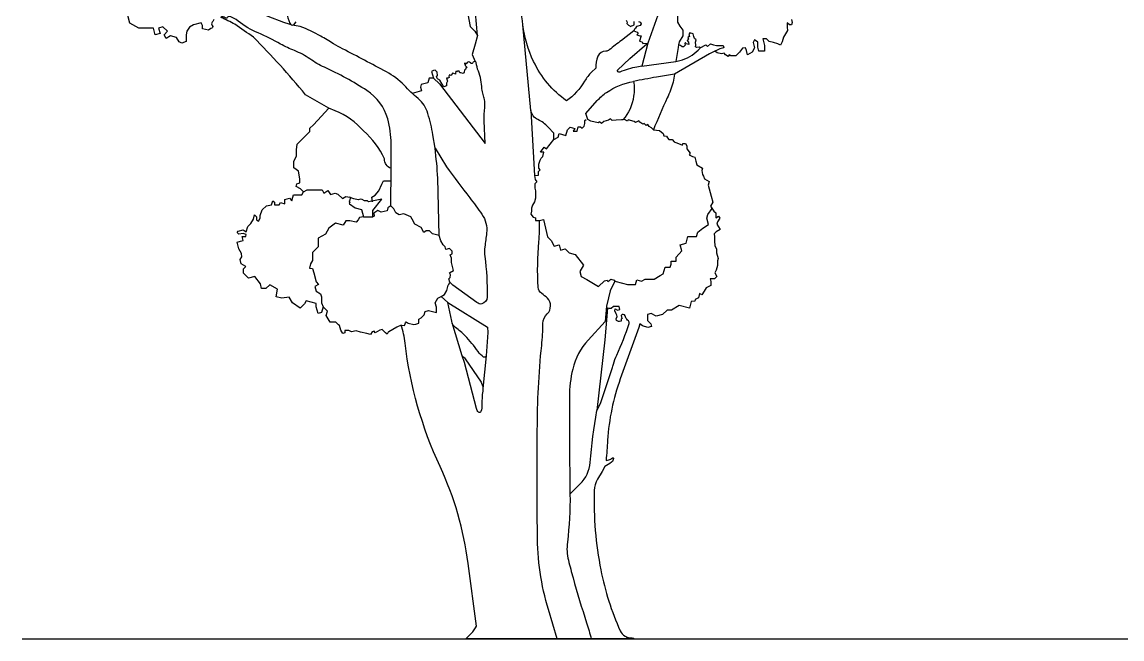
# Model space of a CAD drawing. Header units: millimetres. Extents: x -2870 to 30022, y 51 to 16914.
# Drawn here: x -2870 to 3973, y 8908 to 12745 of the extents above; entities that cross this region are included whole.
import ezdxf

# ---------------------------------------------------------------- set-up
doc = ezdxf.new("R2010")
doc.units = ezdxf.units.MM

# ---------------------------------------------------------------- blocks, each defined once
blk = doc.blocks.new('bonsai el_dwgmodels.com')
at = {"color": 0}
for points in [[(-503.1, 80.8), (-554.1, 469.5, 0.076286), (-729.1, 1072.1, -0.079857), (-946.5, 1840.8, 0.049045), (-970.7, 1952.3), (-998.6, 1939.7), (-1047.8, 1911.4, 0.260658), (-1057.3, 1895.4), (-1069.4, 1904.6), (-1089.5, 1924.7), (-1104, 1920.8), (-1118.9, 1912.2), (-1133.1, 1904), (-1138.8, 1913.7), (-1152.1, 1910.2), (-1162.1, 1892.9), (-1185, 1899), (-1223.6, 1909.3), (-1251.9, 1916.9), (-1279.1, 1909.6), (-1296.1, 1919.5), (-1321.6, 1919.5), (-1321.6, 1903.4), (-1334.6, 1900), (-1346.4, 1920.5), (-1354.1, 1949.4), (-1360, 1954.8), (-1377.9, 1971), (-1413.7, 1971), (-1437.4, 2011.9), (-1430.1, 2039), (-1456.9, 2065.8), (-1466.3, 2030.1), (-1487.9, 2024.3), (-1499.3, 2066.8), (-1499.3, 2085.6), (-1562.4, 2102.5), (-1572.2, 2085.4), (-1599.3, 2058.4), (-1646.9, 2091.2), (-1667, 2125.8), (-1714.4, 2119.3), (-1748.9, 2128.5), (-1740.4, 2175.9), (-1788.6, 2203.7), (-1812.8, 2179.5), (-1839, 2179.5), (-1847, 2209.4), (-1881.8, 2253.9), (-1920, 2243.7), (-1951.1, 2274.8), (-1952.4, 2301.3), (-1936.6, 2317.1), (-1965.5, 2333.8), (-1972.7, 2360.7), (-1962.9, 2377.7), (-1963.3, 2397.2), (-1980.4, 2426.8), (-1991.5, 2468.2), (-1971.3, 2473.6), (-1954, 2478.3), (-1960.5, 2502.7), (-1938.1, 2502.7), (-1934.4, 2516.7), (-1954.2, 2522.6), (-1980.5, 2517.4), (-1992.2, 2529.1), (-1985.8, 2535.5), (-1954.2, 2543.9), (-1935.3, 2533), (-1925, 2565.2), (-1905.8, 2584.4), (-1890.5, 2610.8), (-1882.5, 2637.5), (-1871.7, 2626.6), (-1871.7, 2607), (-1858.5, 2599.4), (-1848.2, 2617.3), (-1848.2, 2634), (-1835.6, 2669.2), (-1808.8, 2694.5), (-1776.8, 2701.1), (-1770.4, 2724.9), (-1758.1, 2717.8), (-1758.1, 2700.1), (-1729.7, 2700.1), (-1721.3, 2714.7), (-1694.4, 2707.5), (-1694.4, 2734), (-1666.4, 2741.5), (-1650.9, 2726.1), (-1644.9, 2748.6), (-1641.1, 2762.9), (-1617.6, 2762.9), (-1589.3, 2762.9), (-1579.3, 2780.2), (-1597.9, 2798.8), (-1624.6, 2814.2), (-1620, 2831.5), (-1600.9, 2836.6), (-1600.9, 2861.1), (-1610.5, 2909), (-1639, 2929.8), (-1639, 2969.5), (-1622.8, 3004.5), (-1622.8, 3043.3), (-1617.2, 3078.4), (-1574.7, 3120.9), (-1538.2, 3157.3), (-1538.2, 3177), (-1517, 3198.2), (-1491.2, 3224), (-1421.4, 3302), (-1565.9, 3385.3, 0.022584), (-1890.4, 3743.6, -0.016795), (-2005.1, 3823.8, -0.001254), (-2091.8, 3865.8, 0.670184)], [(-2136.4, 3853.1, -0.093706), (-2146.2, 3836.2, 0.37097), (-2146.2, 3816, -0.66135), (-2155.8, 3796.5), (-2170.1, 3785.6), (-2206, 3795.2), (-2206, 3815.3), (-2216, 3832.2), (-2262.6, 3819.7), (-2288.7, 3804.7), (-2303.3, 3780.3), (-2309.2, 3758.3), (-2309.2, 3717.1), (-2335.3, 3706.6), (-2352.4, 3713.7), (-2367.8, 3740.5), (-2405.9, 3750.7), (-2433.2, 3734.9), (-2446.3, 3757.5), (-2424.2, 3779.6), (-2454.1, 3807.5), (-2480.5, 3799.7), (-2470.4, 3765.6), (-2500.7, 3757.5), (-2511.8, 3798.9), (-2553.8, 3798.9), (-2602.7, 3798.9), (-2659.5, 3831), (-2671.8, 3877.1)], [(-1699.6, 3964.9, 0.056146), (-1663.3, 3829.8, 0.433185), (-1638.2, 3819.8), (-1624.9, 3838.2)], [(1456.6, 3852.9), (1461.8, 3833.4), (1457.9, 3818.8), (1443.5, 3818.8), (1430, 3832.3), (1430, 3804.6), (1431.6, 3783.9), (1407.8, 3742.7), (1399.9, 3713.2), (1388.2, 3693), (1372.1, 3702.3), (1345.6, 3709.4), (1318.8, 3716.5), (1302.3, 3733.1), (1278, 3733.1), (1289.3, 3690.9), (1289.3, 3655.1), (1254.4, 3655.1), (1247.8, 3680), (1247.8, 3711.1), (1227.5, 3725.6), (1218.2, 3709.5), (1227.2, 3676), (1212.3, 3650.2), (1183.2, 3633.4), (1176, 3660.2), (1171.8, 3675.9), (1152.4, 3675.2), (1133.3, 3649.5), (1110.1, 3626.8), (1079.7, 3626.8), (1068.7, 3633.1), (1062.6, 3622.5), (1045.4, 3632.5), (1038.9, 3643.6), (1021.7, 3639), (995, 3646.2), (979, 3655.4), (947, 3639.4), (729.6, 3512.8), (720.6, 3464.1, -0.03602), (683.5, 3365, 0.01006), (597.5, 3167.4), (635.1, 3161.7), (657.7, 3144.3), (661.9, 3128.7), (680.3, 3127.2), (686.6, 3116.3), (692.9, 3107.4), (715.5, 3107.4), (726.7, 3092.6), (731.3, 3090), (743.9, 3086.6), (779, 3071.8), (781.7, 3080.8), (797.1, 3081.7), (806, 3066.4), (806, 3048.7), (826.2, 3021.6), (820.4, 3012.2), (841.7, 2999.9), (855.8, 2996.1), (862.5, 2971.4), (868.4, 2949.1), (902.9, 2929.2), (898.9, 2914.4), (904.3, 2889.6), (910.5, 2878.9), (915.2, 2862), (944, 2845.3), (938, 2822.8), (957.1, 2753.9), (967.2, 2717.6), (952.9, 2692.9), (973.5, 2661.7), (985.7, 2649.5), (985.7, 2619.7), (1002.6, 2629.5), (1010.1, 2616.5), (997.2, 2594), (993.5, 2580.3), (1012.8, 2546.8), (988.5, 2532.8), (976.6, 2520.9), (977.4, 2501.7), (978.5, 2475.9), (979.8, 2445.5), (990.8, 2426.3), (990.8, 2400.9), (999.9, 2366.9), (996.2, 2352.9), (996.2, 2323.6), (988.5, 2294.8), (979.6, 2278.1), (992.7, 2255.4), (978, 2240.7), (950.2, 2240.7), (955, 2222.6), (955, 2197.8), (925.2, 2184.2), (912.9, 2162.8), (900.1, 2140.6), (885.5, 2149), (878.2, 2121.5), (858.6, 2112.5), (856.4, 2102.1), (833.5, 2098.2), (822.4, 2056.8), (758.2, 2074), (758.2, 2074), (709.8, 2046.1), (682.9, 2046.1), (654.5, 2017.6), (615.9, 2007.3), (585, 2025.1), (560.7, 2018.9), (561, 2006.1), (561.6, 1980.6), (582.7, 1959.5), (586.8, 1944.3), (564.1, 1938.3), (529.4, 1947.6), (513.1, 1959.6), (507, 1937.2), (392.1, 1618.2, 0.071082), (313.1, 1235.9, -0.006465), (303.7, 1110.1), (320.7, 1114.1, 0.135293), (343, 1126.4, -0.686387), (349.6, 1123.3, -0.205062), (337.9, 1100.1, -0.058947), (294.9, 1072), (278.6, 1042.3), (249.9, 993.2, 0.12598), (229.7, 923, 0.055683), (270.7, 429.2, 0.057646), (391.8, 50.2, 0.318296), (464.5, 7.5), (477.2, 3.5), (429.4, 3.5), (153, 0), (-569.5, 0), (-535, 35.2, 0.08301), (-503.1, 80.8, -0.264207)], [(504.3, 3839.5), (517.2, 3836), (522.6, 3826.6), (516.3, 3815.6), (501.2, 3811.6), (492.4, 3809.2), (486.3, 3798.6), (479.7, 3792.1), (477.2, 3782.5), (399.4, 3723.3, 0.00737), (322.9, 3663.4, -0.167724), (301.4, 3655.6, 0.28946), (252.9, 3623.9, 0.122954), (239.2, 3550.4), (213.6, 3525.6, 0.068575), (170.1, 3469.8, -0.10731), (57.8, 3346.8, -0.126605), (-147.2, 3592.3, -0.078749), (-214.3, 3820, -0.038115), (-225.1, 4020.7, -0.020446)], [(489.3, 4378.4), (544.6, 4312), (641.8, 4183.8), (709.3, 4098.5), (680.2, 4017.2, -0.01285), (649.2, 3936.8, 0.020516), (564, 3706.2, 3.140055)], [(-1654.7, 3820.1), (-1668.5, 3823.2), (-1700.8, 3834.6), (-1798.2, 3870.9, -0.124721), (-1940.6, 3969.4, -0.552727), (-1931.9, 3998.5, 0.130274), (-1872.4, 4033.2, 0.372518), (-1871.6, 4044.8, -0.332634), (-1871.6, 4070.5), (-1873.8, 4113.4), (-1874.3, 4123.2), (-1861.4, 4123.2), (-1844.6, 4140), (-1829.2, 4144.2), (-1775.7, 4147.3), (-1753.2, 4125.5), (-1746.2, 4099.3), (-1734.2, 4074)], [(-1033.8, 2927.7), (-1033.8, 3079.9, 0.068117), (-1055, 3234.8, 0.182771), (-1184, 3410.5, 0.036606), (-1448.9, 3556.1, -0.046985), (-1538.4, 3607.7, 0.062211), (-1634.1, 3659.1, -0.036113), (-1721.6, 3700.4, 0.026826), (-1860.5, 3769, -0.067352), (-1984.7, 3843.5, 0.08578), (-2035.7, 3871.6, 0.366821), (-2052, 3865.3, -0.533371), (-2066.7, 3863.9, 0.42905), (-2091.8, 3865.8, 2.189442)], [(-760.2, 3052.3), (-773.7, 3134.6, 0.032932), (-805, 3268.7, 0.142577), (-865.5, 3361.4, -0.023531), (-953, 3444, 0.078029), (-1062.6, 3526.9, 0.004059), (-1335.3, 3670.3, -0.019824), (-1391.5, 3702.1, 0.0088), (-1471.7, 3749.9, 0.044829), (-1599.9, 3808.7), (-1648.4, 3818.2)], [(751.2, 3677.8), (737.4, 3590.7), (778.3, 3603, 0.076669), (838, 3631.4, 0.04833), (887.6, 3672.8, 0.826248), (882.4, 3680.4), (867, 3678.8), (858.9, 3683.5), (861.6, 3693.6), (859.5, 3712.9), (863, 3726), (853.7, 3735.2), (850.3, 3747.9), (846.1, 3763.7), (825.1, 3769.3), (819, 3758.6), (821.9, 3747.5), (812.3, 3741.9), (815.5, 3730.1), (808.6, 3723.2), (815.3, 3711.6), (818.9, 3698), (802.4, 3702.5), (797.7, 3710.6), (793.2, 3702.7), (795.9, 3692.6), (785.6, 3682.3), (776.3, 3682.3), (767, 3691.6), (753, 3694.4), (751.2, 3677.8)], [(374.7, 3538.7), (451.2, 3610.1), (556.5, 3700.6), (564, 3706.2), (526.3, 3562), (495.6, 3556.8, 0.056091), (389.2, 3526.3, -0.612584), (374.7, 3538.7, -1.129495)], [(-783.3, 3528.7), (-770.4, 3487.1), (-731.8, 3452.9), (-448.9, 3082), (-454.1, 3221.8, -0.03646), (-451, 3306.6, 0.068002), (-452.3, 3354.5, 0.049459), (-461, 3386.9, -0.078005), (-468.3, 3421.8, 0.077006), (-490.9, 3531.5, -0.045825), (-505.3, 3584.8, 0.533218), (-518.3, 3590.6, 0.112083), (-526.3, 3582.6, -0.55192), (-539.8, 3582.6, 0.638603), (-564.5, 3579.5, -0.732686), (-571.7, 3579.5, 1.279849), (-576.2, 3576.7, -0.221282), (-572.5, 3566.7), (-560, 3554.5), (-568, 3552.4), (-568, 3546.5), (-570.6, 3542), (-576.8, 3538.4), (-580.1, 3526.1), (-585.1, 3517.5), (-599.9, 3521.5), (-606.7, 3521.5), (-609.4, 3531.8), (-621.6, 3531.8), (-625.3, 3528.2), (-630.4, 3531.2), (-633.7, 3519), (-632.9, 3513.6), (-643.3, 3516.4), (-653.3, 3519.1), (-655.6, 3509.1), (-662, 3503.9), (-670.7, 3509), (-674, 3500.9), (-671.7, 3492.4), (-681, 3488.4), (-688.8, 3488.4), (-683.3, 3470.4), (-688.7, 3456), (-688.7, 3440.2), (-706.5, 3434.9), (-715.8, 3450.9), (-730.1, 3476.2), (-744.4, 3484.4), (-750.8, 3495.5), (-746, 3503.8), (-746.7, 3525), (-759.8, 3538.1), (-769.9, 3535.4), (-783.3, 3528.7)], [(729.6, 3512.8), (617.1, 3494.3, 0.008007), (474.2, 3467.6, 7.951915)], [(176.6, 3268.3), (248.6, 3348.5, -0.060029), (306.7, 3399.5, -0.104303), (474.2, 3467.6, 0.091665), (474.2, 3467.6, -0.401058), (474.2, 3467.6, -0.104573), (474.7, 3375.3, -0.152078), (408.5, 3229.2), (366.2, 3226), (342, 3224.2), (331.5, 3234.7), (319.4, 3227.6), (319.4, 3227.6), (288.9, 3219.5), (275.8, 3206.4), (265.2, 3217.1), (253.6, 3210.3), (209.6, 3220.1), (189.6, 3231.7), (176.6, 3268.3)], [(-1034.4, 2693.1), (-1033.8, 2927.7, -0.354463), (-1074.3, 2986.8, 0.101945), (-1205, 3159.6, 0.119326), (-1380.8, 3285.4), (-1421.4, 3302)], [(-164.5, 3287.4), (-140.8, 2882.5), (-116.8, 2885.4), (-116.8, 2907.7), (-107, 2917.5), (-113.8, 2929.3), (-113.8, 2953.2), (-107.2, 2977.7), (-100.7, 2990.6), (-90.9, 3000.5), (-83.8, 3026.8), (-104.3, 3026.8), (-81.1, 3059.2), (-67, 3049.1), (-67, 3049.1), (-21.4, 3107.3), (-21.4, 3146.3), (-57.1, 3184, 0.092579), (-120.4, 3230, -0.240491), (-164.5, 3287.4, -3.1054)], [(-760, 3052.1), (-689.2, 2937.5, 0.008168), (-544.8, 2744.6, -0.012184), (-468.8, 2641.3, -0.185121), (-439.8, 2524.9, -0.000537), (-450.4, 2439.2, 0.062275), (-450.4, 2379.2, -0.033577), (-435.9, 2125.9, -0.347692), (-469.6, 2084.2, -0.251344), (-499.4, 2092.5), (-649.9, 2201.4), (-669.3, 2218.5), (-674.3, 2240.2), (-666.9, 2247.6), (-663.6, 2265.2), (-671, 2278), (-645.7, 2292.6), (-654.1, 2324.1), (-658.9, 2341.8), (-658.9, 2368.5), (-667.1, 2388.5), (-654.2, 2395.9), (-654.2, 2411.5), (-670.6, 2427.9), (-693.2, 2421.8), (-697.8, 2439.1), (-710.6, 2451.8), (-723.8, 2475.6), (-735.6, 2508.7), (-742.7, 2866.4, 0.012278), (-760, 3052.1, -3.74334)], [(0, 0), (-54.7, 182.7, -0.072447), (-124, 652.7, -0.000707), (-124.2, 1299.2, -0.025246), (-97.1, 1826, 0.020994), (-88.9, 1961.5, -0.197348), (-62.2, 2023.3, 0.418947), (-61.8, 2119.5, 0.044665), (-96.9, 2148.5, -0.231822), (-119.1, 2188, -0.036483), (-114.6, 2470, 0.027127), (-109.9, 2602.8, -3.88264)], [(-970.7, 1952.3), (-949.9, 1950.6), (-947.1, 1960.9, -0.131652), (-940.8, 1972), (-927.9, 1964.6), (-892.8, 1955.1), (-879.7, 1958.6), (-860.2, 1963.9), (-860.2, 1990.1), (-846.4, 1998.1), (-827.8, 2016.7), (-822.2, 2037.4), (-800.7, 2043.2), (-751.3, 2030), (-751.3, 2064.4), (-758.7, 2091.7), (-742.8, 2119.2), (-723.1, 2130.6), (-701.3, 2141.6), (-686.7, 2166.9), (-677.7, 2200.3), (-674, 2205.5), (-669.3, 2218.5)], [(358.3, 2226.2), (330, 2166.2), (318.2, 2122.1), (305.3, 2069.6), (297.3, 1974.5), (191.5, 1858.9, 0.127675), (96.2, 1679.2, 0.057726), (75.6, 1504.8, 0.004217), (79.1, 900.5, -0.03453), (62.7, 601.4, 0.091985), (69.4, 489.6, 0.006922), (98.3, 379.4, 0.011006), (182.3, 100.8, -0.016329), (211.3, 0.7, 1.01238)], [(-680.9, 2093.2), (-433.1, 1939.6), (-431.2, 1905.6), (-443.1, 1761.3, -0.566163), (-458.1, 1753.8, -0.101808), (-493.1, 1788.1, 0.046741), (-573.2, 1885.8, 0.043469), (-633.2, 1936.8, -0.214298), (-656.6, 1976.5), (-680.9, 2093.2)], [(268.3, 1463.7), (340.9, 1682.4, 0.010153), (349.3, 1709.6, -0.038041), (370.1, 1765.6, 0.029438), (447.3, 1962.9, 0.308644), (442.7, 1978.5, -0.049042), (432.5, 1988.7, -0.111642), (422.2, 2009.4, 0.721054), (397.8, 2011.3), (399.4, 2001.4), (404.4, 1992.9), (398.1, 1989.3), (397.1, 1985.3), (397.1, 1976.5), (387.7, 1974), (381.5, 1974), (367.8, 1981.9), (365.3, 1991.3), (373.2, 2005), (370.6, 2014.5), (366.4, 2021.9), (357.6, 2041.1), (361, 2054), (374.7, 2046.1), (389.8, 2050.2), (385.1, 2067.7), (349.8, 2067.7), (334.9, 2055.9), (320.6, 2056.4), (312.9, 2056.7), (296.2, 1860.5), (246.8, 1420.5), (268.3, 1463.7)], [(-572.7, 1742.9), (-473.3, 1597.3), (-465.8, 1575.1, -0.126943), (-463.2, 1540.5, 0.053681), (-468.9, 1458.6, -0.085367), (-474.9, 1414.3, -0.549734), (-489.3, 1410.5, -0.172854), (-501.8, 1434.1), (-577.9, 1719.9), (-592.3, 1760.2, -0.71812), (-592.3, 1760.2, -0.079154), (-572.7, 1742.9, 25.516992)], [(79.1, 900.5), (143.1, 964.5, 0.177797), (204.7, 1097.6, -0.024085), (246.8, 1420.5, -1.913141)]]:
    blk.add_lwpolyline(points, format="xyb", dxfattribs=at)
for points in [[(427.9, 3849.4), (434.2, 3836.7), (433, 3827.2), (442.4, 3817.7), (442.4, 3817.7), (457, 3809.3), (462, 3813.2), (469.6, 3815.3), (478.5, 3820.4), (478.5, 3828.7), (478.5, 3840.4)], [(-497.2, 3753.2), (-527.7, 4108.3), (-535.7, 4359.8), (-536.9, 4399.4), (-559.9, 4376.4), (-586.3, 4391.7), (-577.2, 4407.6), (-602.6, 4422.2), (-602.6, 4422.2), (-636.2, 4441.7), (-636.2, 4441.7), (-678.8, 4450)], [(-653.7, 4202.4), (-628.1, 4158.1), (-638.4, 4119.5), (-624.9, 4096), (-624.9, 4096), (-613.5, 4045.9), (-579.8, 4012.2), (-556, 3885.6), (-556, 3885.6), (-541.7, 3809.4), (-513.1, 3780.9), (-497.2, 3753.2), (-511.3, 3700.5), (-511.3, 3700.5), (-528.9, 3634.6), (-528.9, 3634.6), (-510.3, 3591.2)], [(747.9, 3872.8), (747.9, 3836.8), (762.1, 3812.2), (780.9, 3785.6), (780.9, 3752.1), (758.9, 3714), (753, 3694.4)], [(-164.5, 3287.4), (-214.3, 3820)], [(477.2, 3782.5), (497.7, 3774.2), (502.7, 3765.5), (494.1, 3756.9), (514, 3751.5), (514, 3751.5), (521.2, 3752.3), (511.9, 3717.7), (528.7, 3713.2), (531.3, 3703.6), (564, 3706.2)], [(889, 3676.1), (923.3, 3695.9), (935, 3684.2), (952.1, 3701.4), (972.4, 3696), (990.7, 3691.1), (1031.4, 3691.1), (1035.5, 3676.1), (1011.8, 3669.7), (993.6, 3661.2), (979, 3655.4)], [(526.3, 3562), (737.4, 3590.7)], [(-770.4, 3487.1), (-797.6, 3487.1), (-805, 3459.4), (-847.1, 3448.1), (-851.6, 3431.4), (-845.5, 3408.7), (-902.1, 3393.5)], [(-21.4, 3107.3), (5.9, 3120.9), (11.9, 3143.3), (54.2, 3131.9), (63.4, 3166.5), (80.5, 3183.6), (109.7, 3175.8), (99.7, 3158.6), (123.1, 3158.6), (123.1, 3158.6), (130.2, 3185.2), (144.8, 3185.2), (154.3, 3177.8), (166.5, 3190), (170.8, 3206.2), (170.8, 3225.4), (180.6, 3231.6)], [(597.5, 3167.4), (586.3, 3178.2), (571.1, 3186.9), (571.1, 3186.9), (563.3, 3200.4), (553.3, 3194.6), (541.1, 3206.8), (532.6, 3201.9), (512.5, 3213.5), (507.1, 3223), (487.1, 3211.4), (479.1, 3219.4), (441.7, 3229.4), (436.4, 3220.3), (417.7, 3231.1), (399.6, 3229.2)], [(-140.8, 2882.5), (-137.1, 2857.5), (-127.7, 2844.2), (-140.6, 2831.4), (-140.6, 2804.3), (-136.3, 2788.3), (-136.3, 2788.3), (-136.3, 2742), (-142.3, 2719.7), (-154.5, 2698.5), (-159.7, 2679), (-159.7, 2661), (-164.7, 2642.5), (-149.5, 2624.1), (-135.3, 2620.3), (-135.3, 2603.5), (-135.3, 2603.5), (-135.3, 2603.5), (-109.9, 2602.8), (-85.2, 2609.4), (-61.5, 2501.3), (-38.8, 2478.6), (-38.8, 2478.6), (-18.6, 2443.5), (-18.6, 2443.5), (11.6, 2451.6), (20.5, 2418.4), (20.5, 2418.4), (49.8, 2426.2), (74.5, 2401.5), (110.4, 2391.9), (163.9, 2326), (140.6, 2285.6), (148.6, 2255.5), (184.4, 2234.9), (184.4, 2234.9), (257.3, 2192.8), (257.3, 2192.8), (292.7, 2228.1), (310.7, 2231.4), (314.7, 2224.4), (326.5, 2231.2), (332.7, 2237.4), (354.4, 2231.6), (358.3, 2226.2)], [(-1149.5, 2719.5), (-1152.6, 2748.9), (-1131.8, 2761.2), (-1131.8, 2761.2), (-1109.6, 2787.4), (-1092.2, 2829), (-1080, 2850.1), (-1080, 2850.1), (-1034, 2850)], [(-1579.3, 2780.2), (-1555.6, 2793.9), (-1463.2, 2793.9), (-1451.2, 2773.2), (-1451.2, 2773.2), (-1427.3, 2789.8), (-1427.3, 2789.8), (-1410, 2764.9), (-1382.6, 2772.2), (-1364.9, 2767.5), (-1337, 2739.6), (-1337, 2739.6), (-1315.2, 2751.6), (-1291.4, 2748.6)], [(-1293.3, 2705.5), (-1256.7, 2682.3), (-1217.4, 2671.7), (-1217.4, 2671.7), (-1204.9, 2624.9), (-1184.7, 2624.9), (-1184.7, 2624.9), (-1147.8, 2624.9), (-1147.8, 2624.9), (-1147.8, 2665.5), (-1091.6, 2735), (-1173.7, 2718.4), (-1181.3, 2726), (-1200, 2725), (-1200, 2725), (-1214.2, 2733.2), (-1224.3, 2735.9), (-1238.1, 2732.2), (-1265.7, 2737.5), (-1277.8, 2740.7), (-1291.4, 2748.6), (-1288.7, 2739), (-1291, 2730.6), (-1293.7, 2725.8), (-1289.7, 2715.3), (-1294.4, 2710.6), (-1293.3, 2705.5)], [(-735.6, 2508.7), (-776.6, 2519.7), (-794.6, 2537.7), (-815, 2537.7), (-830, 2529), (-846.9, 2558.4), (-846.9, 2558.4), (-885.7, 2580.8), (-903.7, 2612), (-911.4, 2625.3), (-953.7, 2645.1), (-982.5, 2637.7), (-982.5, 2637.7), (-1003.6, 2649.8), (-1017.3, 2676), (-1034.4, 2693.1), (-1053.1, 2682.4), (-1058, 2663.8), (-1096.2, 2653.7), (-1115.6, 2664.8), (-1141.5, 2649.1), (-1138.3, 2630.4), (-1147.8, 2624.9)], [(358.3, 2226.2), (406.5, 2213.5), (436.9, 2205.4), (486.3, 2205.4), (494, 2234.1), (524.9, 2225.9), (524.9, 2225.9), (547.4, 2238.9), (547.4, 2238.9), (573.3, 2238.9), (603.4, 2238.9), (603.4, 2238.9), (639.8, 2259.8), (659.6, 2271.3), (670.6, 2312.3), (670.6, 2312.3), (702.8, 2312.3), (707.8, 2331), (707.8, 2349.9), (740, 2349.9), (740, 2374.8), (740, 2374.8), (775, 2414.6), (765, 2451.9), (801.7, 2461.7), (812.6, 2502.4), (812.6, 2502.4), (866, 2502.4), (873.7, 2531.2), (906.1, 2554.5), (906.1, 2554.5), (939.8, 2578.8), (929.5, 2617.3), (935.7, 2640.5), (963.2, 2677.3)], [(-1204.9, 2624.9), (-1229.4, 2620.5), (-1237.6, 2606.3), (-1250.9, 2593), (-1290, 2601.3), (-1316, 2601.3), (-1331.8, 2573.9), (-1380.1, 2586.8), (-1421.1, 2556), (-1442.6, 2518.7), (-1487.5, 2492.8), (-1487.5, 2492.8), (-1487.5, 2438.8), (-1522.2, 2404.1), (-1522.2, 2354), (-1522.2, 2354), (-1534.5, 2332.8), (-1534.5, 2332.8), (-1541.6, 2306.2), (-1522.9, 2305.1), (-1522.9, 2305.1), (-1515.3, 2276.5), (-1515.3, 2276.5), (-1515.3, 2276.5), (-1500.6, 2221.7), (-1484.6, 2205.7), (-1507.1, 2192.7), (-1499.1, 2162.9), (-1471.9, 2147.1), (-1466.9, 2128.7), (-1466.9, 2089.9), (-1456.9, 2065.8)], [(-680.9, 2093.2), (-723.1, 2130.6)], [(-592.3, 1760.2), (-654.5, 1966.4)], [(-443.1, 1761.3), (-462.3, 1557.9)]]:
    blk.add_lwpolyline(points, dxfattribs=at)

msp = doc.modelspace()

# ---------------------------------------------------------------- linework, layer by layer
at = {"color": 18, "true_color": 0x000000}
msp.add_lwpolyline([(-2869.6, 8907.7), (29216.6, 8907.7)], dxfattribs=at)

# ---------------------------------------------------------------- block references
msp.add_blockref('bonsai el_dwgmodels.com', (460, 8907.7), dxfattribs=at)

doc.saveas('drawing.dxf')
